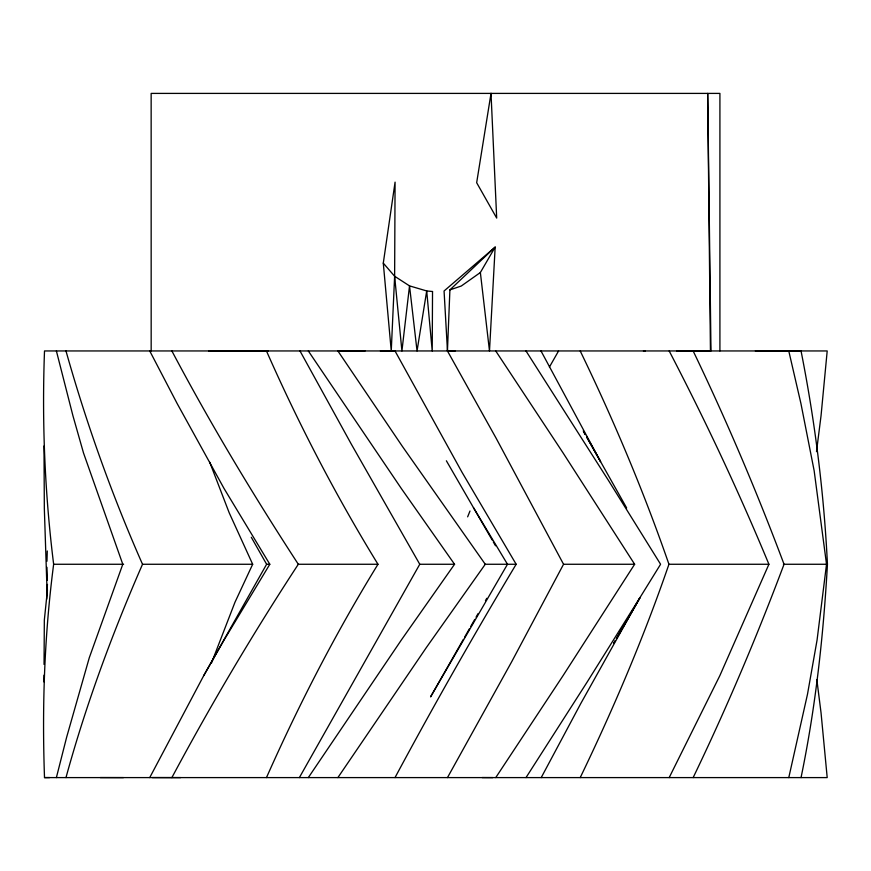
<?xml version="1.0" encoding="UTF-8"?>
<svg xmlns="http://www.w3.org/2000/svg" width="871" height="871" viewBox="0 0 871 871"><rect width="100%" height="100%" fill="white"/><g stroke="black" fill="none" stroke-linecap="round" stroke-linejoin="round"><path stroke-width="1.31" d="M719.914 350.948L719.914 93.404L151.151 93.404L151.173 350.948M43.942 681.895L43.986 675.177M44.051 664.421L44.334 620.043L47.459 589.809M394.628 276.249L409.522 285.884L401.923 350.948L394.628 276.249L395.075 182.137L383.294 263.129L391.253 350.948L394.628 276.249L383.294 263.129M43.996 445.952L44.334 508.501L47.012 589.721L46.718 599.183M46.958 561.251L47.284 550.973M455.119 350.98L447.476 350.948L444.068 290.99L495.164 247.092L480.367 272.514L489.491 350.969L495.164 247.092L449.904 289.891L447.444 350.948L496.111 438.189L563.548 564.266L511.789 661.568L447.476 777.596M47.012 589.721L47.47 584.376M816.497 451.635L821.048 415.685L827.2 350.948L44.508 350.948C41.862 422.217 44.813 493.498 53.643 564.266C44.399 635.057 41.971 706.294 44.508 777.596L827.2 777.596L821.048 712.859L816.835 679.565M801.037 777.596C815.594 707.296 823.411 635.895 827.45 564.266C823.922 492.616 814.984 421.324 801.037 350.948L788.778 350.98L800.928 403.523L814.156 470.743L826.525 564.266L817.074 640.022L807.504 694.198L788.778 777.596M56.386 777.596L66.653 737.182L89.267 657.801L122.789 564.266L83.507 452.974L72.914 415.685L56.386 350.948M65.978 777.596C85.968 704.606 112.239 633.587 142.517 564.266C111.934 495.055 86.501 423.796 65.978 350.948M211.457 663.092L234.974 602.242L252.677 564.266L229.215 512.834L209.726 462.207M580.217 350.98C613.772 420.323 643.734 491.462 668.939 564.266C643.865 637.158 613.674 708.188 580.217 777.596M467.64 516.851L469.981 511.027M669.189 350.98C705.456 420.639 738.837 491.734 768.908 564.266L719.882 675.569L669.189 777.596M266.472 777.596C299.036 704.203 335.89 632.662 377.981 564.266C335.945 495.849 298.884 424.449 266.472 350.98M693.153 777.596C726.697 707.905 756.855 636.668 784.042 564.266C756.899 491.875 726.675 420.671 693.153 350.98M149.736 777.596L203.76 675.569L266.613 564.266L251.294 537.255M541.218 777.596L580.75 703.583L639.826 597.833L660.588 564.266L608.687 480.803L526.008 350.98M395.009 777.596C433.682 705.532 474.096 634.404 516.155 564.266L462.055 472.343L395.009 350.948L380.398 350.98M171.881 777.596C210.902 704.661 253.004 633.467 298.318 564.266L377.981 564.266M299.994 350.948L351.361 444.232L419.757 564.266L299.384 777.596M549.416 367.05L558.561 350.98M203.76 675.569L224.065 640.022L269.814 564.266L224.065 488.522L177.14 403.523L149.736 350.948M463.361 639.39L430.557 696.898L507.488 564.266L473.465 507.641M464.7 637.039L469.382 628.829M470.721 626.478L474.739 619.433M476.078 617.093L478.092 613.565M485.452 600.652L486.791 598.312M639.967 597.756L616.363 638.672L639.826 597.833L587 682.287L526.008 777.596M495.751 350.98L563.112 452.974L634.643 564.266L563.112 675.569L495.751 777.596M308.312 777.596L401.335 640.022L454.553 564.266L401.335 488.522L308.312 350.948M337.883 777.596L426.224 647.741L485.267 564.266L516.155 564.266M480.367 272.514L461.271 286.015L449.904 289.891M44.508 777.596L49.625 777.563M801.037 350.948L755.364 350.948M268.192 350.98L208.713 350.948M643.44 350.98L645.171 350.98M676.56 350.98L710.442 350.948L707.677 93.404L710.986 350.948M53.643 564.266L123.617 564.266M142.517 564.266L252.677 564.266M266.613 564.266L269.814 564.266M419.757 564.266L454.553 564.266M563.548 564.266L634.643 564.266M668.939 564.266L768.908 564.266M783.41 564.266L826.525 564.266M365.003 350.98L337.883 350.948L402.293 446.257L485.267 564.266M152.294 777.563L180.591 777.596M100.285 777.563L123.464 777.596M482.142 777.563L492.801 777.596M298.318 564.266C253.211 494.957 210.542 424.079 171.881 350.948M446.377 460.792L492.169 539.998M493.291 541.925L495.512 545.779M583.254 430.905L585.236 434.4M586.564 436.73L626.641 507.924M583.984 432.321L585.312 434.662M586.64 437.013L600.587 461.641L541.011 350.98M46.958 567.293L47.317 580.271M432.528 291.513L432.223 350.948L426.703 290.947L409.522 285.884L417.046 350.948L426.703 290.947L432.528 291.513M491.015 93.404L476.666 182.714L496.688 218.077L491.015 93.404M614.991 641.012L613.652 643.353L615.013 641.002"/></g></svg>
